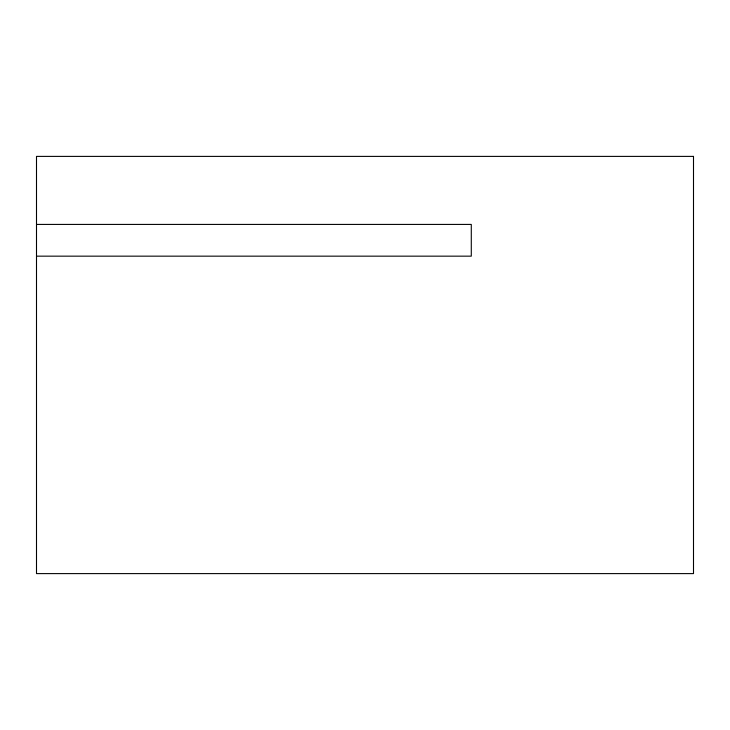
<?xml version="1.0" encoding="UTF-8"?>
<svg xmlns="http://www.w3.org/2000/svg" width="730" height="730" viewBox="0 0 730 730"><rect width="100%" height="100%" fill="white"/><g stroke="black" fill="none" stroke-linecap="round" stroke-linejoin="round"><path stroke-width="1.09" d="M36.5 224.42L471.288 224.42L471.288 256.157L36.5 256.157M693.5 156.393L36.5 156.393L36.5 573.607L693.5 573.607L693.5 156.393"/></g></svg>
